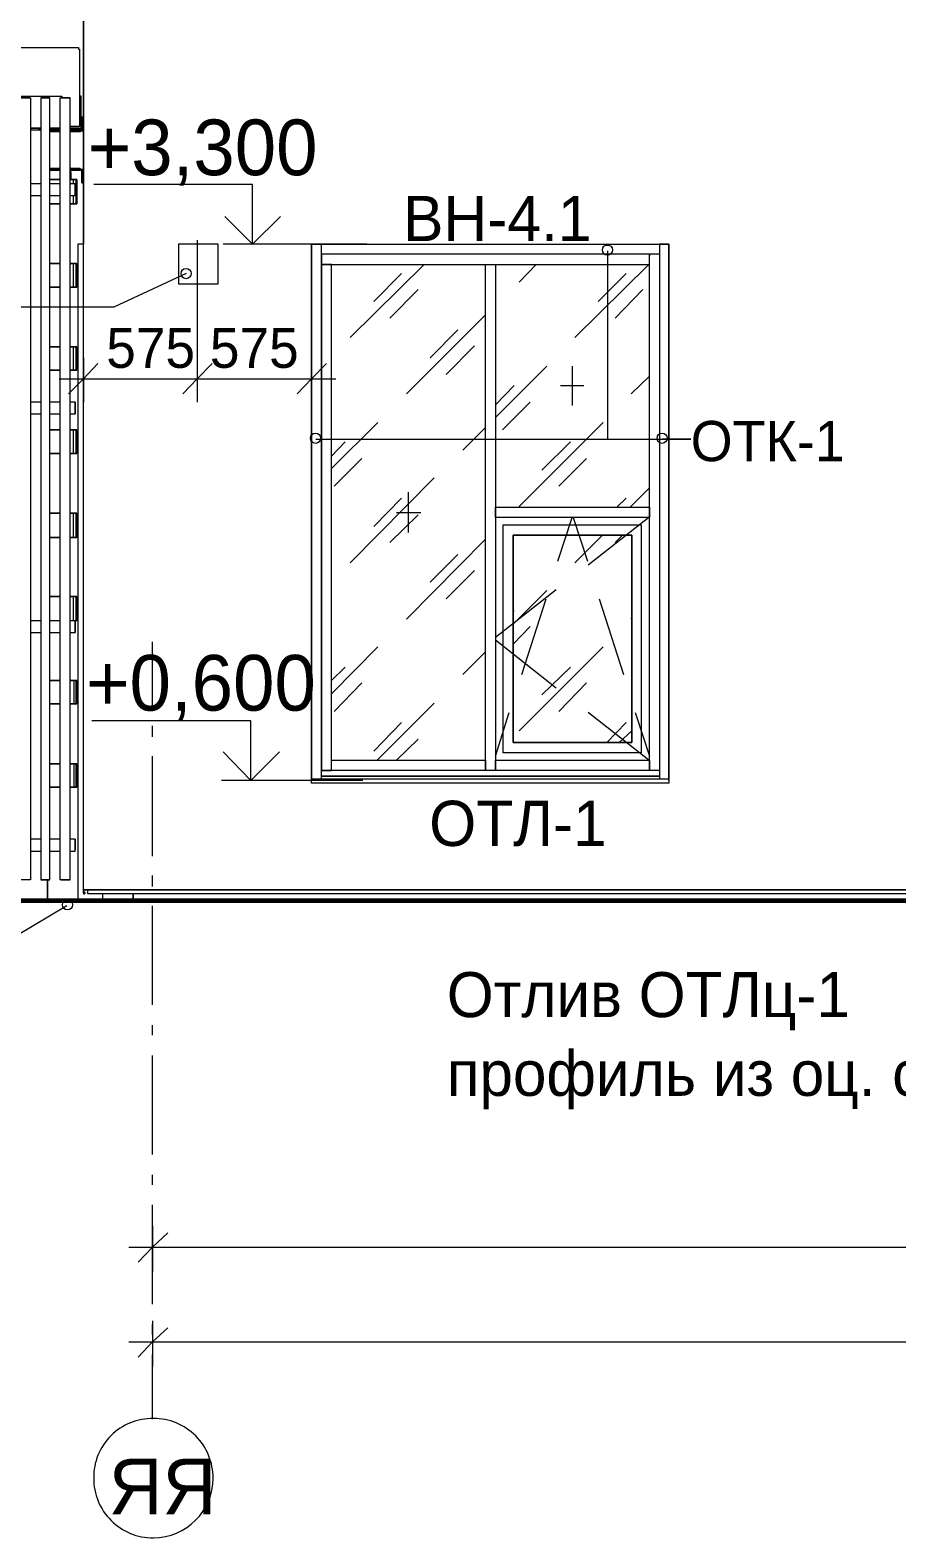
# Model space of a CAD drawing. Header units: millimetres. Extents: x 2294 to 908349, y -83289 to 219220.
# Drawn here: x 317049 to 321554, y 39424 to 47265 of the extents above; entities that cross this region are included whole.
import ezdxf

# ---------------------------------------------------------------- set-up
doc = ezdxf.new("R2010")
doc.units = ezdxf.units.MM
doc.layers.add('PDF _Геометрия', color=7, linetype='Continuous')
doc.layers.add('PDF _Текст', color=7, linetype='Continuous')

msp = doc.modelspace()

# ---------------------------------------------------------------- linework, layer by layer
at = {"layer": 'PDF _Геометрия', "lineweight": 9}
for points in [[(330926.4, 44407.5), (330926.4, 42794.4), (330904.5, 42794.4), (330904.5, 44407.5), (330904.5, 42794.4), (317326.4, 42794.4), (317326.4, 56997.6), (317326.4, 54825), (317295.8, 54825), (317295.8, 54746.3), (317295.8, 49093.8), (317295.8, 47778), (317295.8, 47699.3), (317326.4, 47699.3), (317326.4, 46151.8), (317326.4, 47699.3)], [(313615, 47166), (313615, 46912.4), (313615, 47174.7), (317300.2, 47174.7), (317300.2, 47166), (317304.6, 47166), (317304.6, 46763.8)], [(313768, 46466.5), (313768, 46755), (313798.6, 46755), (313754.8, 46755), (313754.8, 46921.2), (317212.8, 46921.2), (317212.8, 46912.4)], [(317046.6, 46912.4), (316998.6, 46912.4), (317051, 46912.4), (317051, 42846.9), (316998.6, 42846.9)], [(317103.5, 46912.4), (317103.5, 42846.9), (317151.6, 42846.9), (317103.5, 42846.9)], [(317151.6, 42846.9), (317151.6, 46912.4)], [(317208.4, 42846.9), (317256.5, 42846.9), (317204, 42846.9), (317204, 46912.4), (317256.5, 46912.4), (317208.4, 46912.4)], [(317304.6, 46755), (317300.2, 46755), (317256.5, 46755), (317313.3, 46755), (317313.3, 46921.2), (317304.6, 46921.2), (317304.6, 46763.8), (317256.5, 46763.8)], [(317256.5, 42846.9), (317256.5, 46912.4)], [(317256.5, 46746.3), (317308.9, 46746.3), (317313.3, 46746.3), (317317.7, 46746.3), (317317.7, 46750.7), (317317.7, 46755), (317317.7, 46811.9), (317326.4, 46811.9), (317326.4, 46755), (317322, 46750.7), (317322, 46746.3), (317322, 46741.9), (317317.7, 46741.9), (317313.3, 46741.9), (317308.9, 46737.6), (317256.5, 46737.6), (317308.9, 46737.6), (317313.3, 46741.9), (317317.7, 46741.9), (317322, 46741.9), (317322, 46746.3), (317322, 46750.7), (317326.4, 46755), (317322, 46750.7), (317322, 46746.3), (317322, 46741.9), (317317.7, 46741.9), (317313.3, 46741.9), (317308.9, 46737.6), (317256.5, 46737.6), (317308.9, 46737.6), (317313.3, 46741.9), (317317.7, 46741.9), (317322, 46741.9), (317322, 46746.3), (317322, 46750.7), (317326.4, 46755), (317322, 46750.7), (317322, 46746.3), (317322, 46741.9), (317317.7, 46741.9), (317313.3, 46741.9), (317308.9, 46737.6), (317256.5, 46737.6), (317308.9, 46737.6), (317313.3, 46741.9), (317317.7, 46741.9), (317322, 46741.9), (317322, 46746.3), (317322, 46750.7), (317326.4, 46755), (317322, 46750.7), (317322, 46746.3), (317322, 46741.9), (317317.7, 46741.9), (317313.3, 46741.9), (317308.9, 46737.6), (317256.5, 46737.6), (317308.9, 46737.6), (317313.3, 46741.9), (317317.7, 46741.9), (317322, 46741.9), (317322, 46746.3), (317322, 46750.7), (317326.4, 46755), (317322, 46750.7), (317322, 46746.3), (317322, 46741.9), (317317.7, 46741.9), (317313.3, 46741.9), (317308.9, 46737.6), (317256.5, 46737.6), (317308.9, 46737.6), (317313.3, 46741.9), (317317.7, 46741.9), (317322, 46741.9), (317322, 46746.3), (317322, 46750.7), (317326.4, 46755), (317322, 46750.7), (317322, 46746.3), (317322, 46741.9), (317317.7, 46741.9), (317313.3, 46741.9), (317308.9, 46737.6), (317256.5, 46737.6), (317308.9, 46737.6), (317313.3, 46741.9), (317317.7, 46741.9), (317322, 46741.9), (317322, 46746.3), (317322, 46750.7), (317326.4, 46755), (317322, 46750.7), (317322, 46746.3), (317322, 46741.9), (317317.7, 46741.9), (317313.3, 46741.9), (317308.9, 46737.6), (317256.5, 46737.6), (317308.9, 46737.6), (317313.3, 46741.9), (317317.7, 46741.9), (317322, 46741.9), (317322, 46746.3), (317322, 46750.7), (317326.4, 46755), (317322, 46750.7), (317322, 46746.3), (317322, 46741.9), (317317.7, 46741.9), (317313.3, 46741.9), (317308.9, 46737.6), (317256.5, 46737.6), (317308.9, 46737.6), (317313.3, 46741.9), (317317.7, 46741.9), (317322, 46741.9), (317322, 46746.3), (317322, 46750.7), (317326.4, 46755), (317322, 46750.7), (317322, 46746.3), (317322, 46741.9), (317317.7, 46741.9), (317313.3, 46741.9), (317308.9, 46737.6), (317256.5, 46737.6), (317308.9, 46737.6), (317313.3, 46741.9), (317317.7, 46741.9), (317322, 46741.9), (317322, 46746.3), (317322, 46750.7), (317326.4, 46755)], [(317326.4, 46811.9), (317317.7, 46811.9), (317317.7, 46755), (317317.7, 46750.7), (317317.7, 46746.3), (317313.3, 46746.3), (317308.9, 46746.3), (317256.5, 46746.3)], [(317326.4, 46811.9), (317317.7, 46811.9), (317317.7, 46755), (317317.7, 46750.7), (317317.7, 46746.3), (317313.3, 46746.3), (317308.9, 46746.3), (317256.5, 46746.3)], [(317326.4, 46811.9), (317317.7, 46811.9), (317317.7, 46755), (317317.7, 46750.7), (317317.7, 46746.3), (317313.3, 46746.3), (317308.9, 46746.3), (317256.5, 46746.3)], [(317326.4, 46811.9), (317317.7, 46811.9), (317317.7, 46755), (317317.7, 46750.7), (317317.7, 46746.3), (317313.3, 46746.3), (317308.9, 46746.3), (317256.5, 46746.3)], [(317326.4, 46811.9), (317317.7, 46811.9), (317317.7, 46755), (317317.7, 46750.7), (317317.7, 46746.3), (317313.3, 46746.3), (317308.9, 46746.3), (317256.5, 46746.3)], [(317326.4, 46811.9), (317317.7, 46811.9), (317317.7, 46755), (317317.7, 46750.7), (317317.7, 46746.3), (317313.3, 46746.3), (317308.9, 46746.3), (317256.5, 46746.3)], [(317326.4, 46811.9), (317317.7, 46811.9), (317317.7, 46755), (317317.7, 46750.7), (317317.7, 46746.3), (317313.3, 46746.3), (317308.9, 46746.3), (317256.5, 46746.3)], [(317326.4, 46811.9), (317317.7, 46811.9), (317317.7, 46755), (317317.7, 46750.7), (317317.7, 46746.3), (317313.3, 46746.3), (317308.9, 46746.3), (317256.5, 46746.3)], [(317326.4, 46811.9), (317317.7, 46811.9), (317317.7, 46755), (317317.7, 46750.7), (317317.7, 46746.3), (317313.3, 46746.3), (317308.9, 46746.3), (317256.5, 46746.3)], [(317326.4, 46811.9), (317317.7, 46811.9), (317317.7, 46755), (317317.7, 46750.7), (317317.7, 46746.3), (317313.3, 46746.3), (317308.9, 46746.3), (317256.5, 46746.3)], [(317326.4, 46811.9), (317317.7, 46811.9), (317317.7, 46755), (317317.7, 46750.7), (317317.7, 46746.3), (317313.3, 46746.3), (317308.9, 46746.3), (317256.5, 46746.3)], [(317326.4, 46811.9), (317317.7, 46811.9), (317317.7, 46755), (317317.7, 46750.7), (317317.7, 46746.3), (317313.3, 46746.3), (317308.9, 46746.3), (317256.5, 46746.3)], [(317326.4, 46811.9), (317317.7, 46811.9), (317317.7, 46755), (317317.7, 46750.7), (317317.7, 46746.3), (317313.3, 46746.3), (317308.9, 46746.3), (317256.5, 46746.3)], [(317326.4, 46811.9), (317317.7, 46811.9), (317317.7, 46755), (317317.7, 46750.7), (317317.7, 46746.3), (317313.3, 46746.3), (317308.9, 46746.3), (317256.5, 46746.3)], [(317326.4, 46811.9), (317317.7, 46811.9), (317317.7, 46755), (317317.7, 46750.7), (317317.7, 46746.3), (317313.3, 46746.3), (317308.9, 46746.3), (317256.5, 46746.3)], [(317326.4, 46811.9), (317317.7, 46811.9), (317317.7, 46755), (317317.7, 46750.7), (317317.7, 46746.3), (317313.3, 46746.3), (317308.9, 46746.3), (317256.5, 46746.3)], [(317326.4, 46811.9), (317317.7, 46811.9), (317317.7, 46755), (317317.7, 46750.7), (317317.7, 46746.3), (317313.3, 46746.3), (317308.9, 46746.3), (317256.5, 46746.3)], [(317051, 46755), (317103.5, 46755)], [(317051, 46746.3), (317103.5, 46746.3), (317090.4, 46746.3), (317103.5, 46746.3), (317090.4, 46746.3), (317103.5, 46746.3), (317090.4, 46746.3), (317103.5, 46746.3), (317090.4, 46746.3), (317103.5, 46746.3), (317090.4, 46746.3), (317103.5, 46746.3), (317090.4, 46746.3)], [(317151.6, 46755), (317204, 46755)], [(317204, 46746.3), (317151.6, 46746.3)], [(317204, 46746.3), (317151.6, 46746.3)], [(317204, 46746.3), (317151.6, 46746.3)], [(317204, 46746.3), (317151.6, 46746.3)], [(317204, 46746.3), (317151.6, 46746.3)], [(317204, 46746.3), (317151.6, 46746.3)], [(317204, 46746.3), (317151.6, 46746.3)], [(317151.6, 46737.6), (317204, 46737.6)], [(317151.6, 46737.6), (317204, 46737.6)], [(317151.6, 46737.6), (317204, 46737.6)], [(317151.6, 46737.6), (317204, 46737.6)], [(317151.6, 46737.6), (317204, 46737.6)], [(317151.6, 46737.6), (317204, 46737.6)], [(317151.6, 46737.6), (317204, 46737.6)], [(317204, 46746.3), (317155.9, 46746.3)], [(317204, 46746.3), (317155.9, 46746.3)], [(317204, 46746.3), (317155.9, 46746.3)], [(317204, 46746.3), (317155.9, 46746.3)], [(317204, 46746.3), (317155.9, 46746.3)], [(317204, 46746.3), (317155.9, 46746.3)], [(317204, 46746.3), (317155.9, 46746.3)], [(317204, 46746.3), (317155.9, 46746.3)], [(317204, 46746.3), (317155.9, 46746.3)], [(317204, 46746.3), (317155.9, 46746.3)], [(317204, 46746.3), (317155.9, 46746.3)], [(317204, 46746.3), (317155.9, 46746.3)], [(317204, 46746.3), (317155.9, 46746.3)], [(317204, 46746.3), (317155.9, 46746.3)], [(317204, 46746.3), (317155.9, 46746.3)], [(317204, 46746.3), (317155.9, 46746.3)], [(317204, 46746.3), (317155.9, 46746.3)], [(317204, 46746.3), (317155.9, 46746.3)], [(317155.9, 46737.6), (317204, 46737.6)], [(317155.9, 46737.6), (317204, 46737.6)], [(317155.9, 46737.6), (317204, 46737.6)], [(317155.9, 46737.6), (317204, 46737.6)], [(317155.9, 46737.6), (317204, 46737.6)], [(317155.9, 46737.6), (317204, 46737.6)], [(317155.9, 46737.6), (317204, 46737.6)], [(317155.9, 46737.6), (317204, 46737.6)], [(317155.9, 46737.6), (317204, 46737.6)], [(317155.9, 46737.6), (317204, 46737.6)], [(317155.9, 46737.6), (317204, 46737.6)], [(317155.9, 46737.6), (317204, 46737.6)], [(317155.9, 46737.6), (317204, 46737.6)], [(317155.9, 46737.6), (317204, 46737.6)], [(317155.9, 46737.6), (317204, 46737.6)], [(317155.9, 46737.6), (317204, 46737.6)], [(317155.9, 46737.6), (317204, 46737.6)], [(317155.9, 46737.6), (317204, 46737.6)], [(317256.5, 46746.3), (317256.5, 46750.7), (317260.8, 46755)], [(317256.5, 46746.3), (317256.5, 46750.7), (317260.8, 46755)], [(317256.5, 46746.3), (317256.5, 46750.7), (317260.8, 46755)], [(317256.5, 46746.3), (317256.5, 46750.7), (317260.8, 46755)], [(317256.5, 46746.3), (317256.5, 46750.7), (317260.8, 46755)], [(317204, 46545.2), (317151.6, 46545.2)], [(317204, 46545.2), (317151.6, 46545.2)], [(317204, 46545.2), (317151.6, 46545.2)], [(317204, 46545.2), (317151.6, 46545.2)], [(317204, 46545.2), (317151.6, 46545.2)], [(317204, 46545.2), (317151.6, 46545.2)], [(317204, 46545.2), (317151.6, 46545.2)], [(317151.6, 46536.5), (317204, 46536.5)], [(317151.6, 46536.5), (317204, 46536.5)], [(317151.6, 46536.5), (317204, 46536.5)], [(317151.6, 46536.5), (317204, 46536.5)], [(317151.6, 46536.5), (317204, 46536.5)], [(317151.6, 46536.5), (317204, 46536.5)], [(317151.6, 46536.5), (317204, 46536.5)], [(317155.9, 46545.2), (317155.9, 46545.2)], [(317204, 46545.2), (317155.9, 46545.2)], [(317155.9, 46545.2), (317155.9, 46545.2)], [(317204, 46545.2), (317155.9, 46545.2)], [(317204, 46545.2), (317155.9, 46545.2)], [(317204, 46545.2), (317155.9, 46545.2)], [(317204, 46545.2), (317155.9, 46545.2)], [(317204, 46545.2), (317155.9, 46545.2)], [(317204, 46545.2), (317155.9, 46545.2)], [(317204, 46545.2), (317155.9, 46545.2)], [(317204, 46545.2), (317155.9, 46545.2)], [(317204, 46545.2), (317155.9, 46545.2)], [(317204, 46545.2), (317155.9, 46545.2)], [(317204, 46545.2), (317155.9, 46545.2)], [(317204, 46545.2), (317155.9, 46545.2)], [(317204, 46545.2), (317155.9, 46545.2)], [(317204, 46545.2), (317155.9, 46545.2)], [(317204, 46545.2), (317155.9, 46545.2)], [(317204, 46545.2), (317155.9, 46545.2)], [(317204, 46545.2), (317155.9, 46545.2)], [(317155.9, 46536.5), (317204, 46536.5)], [(317155.9, 46536.5), (317204, 46536.5)], [(317155.9, 46536.5), (317204, 46536.5)], [(317155.9, 46536.5), (317204, 46536.5)], [(317155.9, 46536.5), (317204, 46536.5)], [(317155.9, 46536.5), (317204, 46536.5)], [(317155.9, 46536.5), (317204, 46536.5)], [(317155.9, 46536.5), (317204, 46536.5)], [(317155.9, 46536.5), (317204, 46536.5)], [(317155.9, 46536.5), (317204, 46536.5)], [(317155.9, 46536.5), (317204, 46536.5)], [(317155.9, 46536.5), (317204, 46536.5)], [(317155.9, 46536.5), (317204, 46536.5)], [(317155.9, 46536.5), (317204, 46536.5)], [(317155.9, 46536.5), (317204, 46536.5)], [(317155.9, 46536.5), (317204, 46536.5)], [(317155.9, 46536.5), (317204, 46536.5)], [(317155.9, 46536.5), (317204, 46536.5)], [(317326.4, 46527.7), (317322, 46532.1), (317322, 46536.5), (317322, 46540.8), (317317.7, 46540.8), (317313.3, 46540.8), (317308.9, 46545.2), (317256.5, 46545.2), (317308.9, 46545.2), (317313.3, 46540.8), (317317.7, 46540.8), (317322, 46540.8), (317322, 46536.5), (317322, 46532.1), (317326.4, 46527.7), (317322, 46532.1), (317322, 46536.5), (317322, 46540.8), (317317.7, 46540.8), (317313.3, 46540.8), (317308.9, 46545.2), (317256.5, 46545.2), (317308.9, 46545.2), (317313.3, 46540.8), (317317.7, 46540.8), (317322, 46540.8), (317322, 46536.5), (317322, 46532.1), (317326.4, 46527.7), (317322, 46532.1), (317322, 46536.5), (317322, 46540.8), (317317.7, 46540.8), (317313.3, 46540.8), (317308.9, 46545.2), (317256.5, 46545.2), (317308.9, 46545.2), (317313.3, 46540.8), (317317.7, 46540.8), (317322, 46540.8), (317322, 46536.5), (317322, 46532.1), (317326.4, 46527.7), (317322, 46532.1), (317322, 46536.5), (317322, 46540.8), (317317.7, 46540.8), (317313.3, 46540.8), (317308.9, 46545.2), (317256.5, 46545.2), (317308.9, 46545.2), (317313.3, 46540.8), (317317.7, 46540.8), (317322, 46540.8), (317322, 46536.5), (317322, 46532.1), (317326.4, 46527.7), (317322, 46532.1), (317322, 46536.5), (317322, 46540.8), (317317.7, 46540.8), (317313.3, 46540.8), (317308.9, 46545.2), (317256.5, 46545.2), (317308.9, 46545.2), (317313.3, 46540.8), (317317.7, 46540.8), (317322, 46540.8), (317322, 46536.5), (317322, 46532.1), (317326.4, 46527.7), (317322, 46532.1), (317322, 46536.5), (317322, 46540.8), (317317.7, 46540.8), (317313.3, 46540.8), (317308.9, 46545.2), (317256.5, 46545.2), (317308.9, 46545.2), (317313.3, 46540.8), (317317.7, 46540.8), (317322, 46540.8), (317322, 46536.5), (317322, 46532.1), (317326.4, 46527.7), (317322, 46532.1), (317322, 46536.5), (317322, 46540.8), (317317.7, 46540.8), (317313.3, 46540.8), (317308.9, 46545.2), (317256.5, 46545.2), (317308.9, 46545.2), (317313.3, 46540.8), (317317.7, 46540.8), (317322, 46540.8), (317322, 46536.5), (317322, 46532.1), (317326.4, 46527.7), (317322, 46532.1), (317322, 46536.5), (317322, 46540.8), (317317.7, 46540.8), (317313.3, 46540.8), (317308.9, 46545.2), (317256.5, 46545.2), (317308.9, 46545.2), (317313.3, 46540.8), (317317.7, 46540.8), (317322, 46540.8), (317322, 46536.5), (317322, 46532.1), (317326.4, 46527.7), (317322, 46532.1), (317322, 46536.5), (317322, 46540.8), (317317.7, 46540.8), (317313.3, 46540.8), (317308.9, 46545.2), (317256.5, 46545.2), (317308.9, 46545.2), (317313.3, 46540.8), (317317.7, 46540.8), (317322, 46540.8), (317322, 46536.5), (317322, 46532.1), (317326.4, 46527.7), (317326.4, 46470.9), (317317.7, 46470.9), (317317.7, 46527.7), (317317.7, 46532.1), (317317.7, 46536.5), (317313.3, 46536.5), (317308.9, 46536.5), (317256.5, 46536.5), (317308.9, 46536.5), (317313.3, 46536.5), (317317.7, 46536.5), (317317.7, 46532.1), (317317.7, 46527.7), (317317.7, 46470.9), (317326.4, 46470.9)], [(317260.8, 46488.4), (317260.8, 46527.7), (317256.5, 46532.1), (317256.5, 46536.5)], [(317260.8, 46488.4), (317260.8, 46527.7), (317256.5, 46532.1), (317256.5, 46536.5)], [(317260.8, 46488.4), (317260.8, 46527.7), (317256.5, 46532.1), (317256.5, 46536.5)], [(317260.8, 46488.4), (317260.8, 46527.7), (317256.5, 46532.1), (317256.5, 46536.5)], [(317260.8, 46488.4), (317260.8, 46527.7), (317256.5, 46532.1), (317256.5, 46536.5)], [(317260.8, 46488.4), (317260.8, 46527.7), (317256.5, 46532.1), (317256.5, 46536.5)], [(317260.8, 46488.4), (317260.8, 46527.7), (317256.5, 46532.1), (317256.5, 46536.5)], [(317256.5, 46536.5), (317308.9, 46536.5), (317313.3, 46536.5), (317317.7, 46536.5), (317317.7, 46532.1), (317317.7, 46527.7), (317317.7, 46470.9), (317326.4, 46470.9)], [(317256.5, 46536.5), (317308.9, 46536.5), (317313.3, 46536.5), (317317.7, 46536.5), (317317.7, 46532.1), (317317.7, 46527.7), (317317.7, 46470.9), (317326.4, 46470.9)], [(317256.5, 46536.5), (317308.9, 46536.5), (317313.3, 46536.5), (317317.7, 46536.5), (317317.7, 46532.1), (317317.7, 46527.7), (317317.7, 46470.9), (317326.4, 46470.9)], [(317256.5, 46536.5), (317308.9, 46536.5), (317313.3, 46536.5), (317317.7, 46536.5), (317317.7, 46532.1), (317317.7, 46527.7), (317317.7, 46470.9), (317326.4, 46470.9)], [(317256.5, 46536.5), (317308.9, 46536.5), (317313.3, 46536.5), (317317.7, 46536.5), (317317.7, 46532.1), (317317.7, 46527.7), (317317.7, 46470.9), (317326.4, 46470.9)], [(317256.5, 46536.5), (317308.9, 46536.5), (317313.3, 46536.5), (317317.7, 46536.5), (317317.7, 46532.1), (317317.7, 46527.7), (317317.7, 46470.9), (317326.4, 46470.9)], [(317256.5, 46536.5), (317308.9, 46536.5), (317313.3, 46536.5), (317317.7, 46536.5), (317317.7, 46532.1), (317317.7, 46527.7), (317317.7, 46470.9), (317326.4, 46470.9)], [(317256.5, 46536.5), (317308.9, 46536.5), (317313.3, 46536.5), (317317.7, 46536.5), (317317.7, 46532.1), (317317.7, 46527.7), (317317.7, 46470.9), (317326.4, 46470.9)], [(317256.5, 46536.5), (317308.9, 46536.5), (317313.3, 46536.5), (317317.7, 46536.5), (317317.7, 46532.1), (317317.7, 46527.7), (317317.7, 46470.9), (317326.4, 46470.9)], [(317256.5, 46536.5), (317308.9, 46536.5), (317313.3, 46536.5), (317317.7, 46536.5), (317317.7, 46532.1), (317317.7, 46527.7), (317317.7, 46470.9), (317326.4, 46470.9)], [(317256.5, 46536.5), (317308.9, 46536.5), (317313.3, 46536.5), (317317.7, 46536.5), (317317.7, 46532.1), (317317.7, 46527.7), (317317.7, 46470.9), (317326.4, 46470.9)], [(317256.5, 46536.5), (317308.9, 46536.5), (317313.3, 46536.5), (317317.7, 46536.5), (317317.7, 46532.1), (317317.7, 46527.7), (317317.7, 46470.9), (317326.4, 46470.9)], [(317256.5, 46536.5), (317308.9, 46536.5), (317313.3, 46536.5), (317317.7, 46536.5), (317317.7, 46532.1), (317317.7, 46527.7), (317317.7, 46470.9), (317326.4, 46470.9)], [(317256.5, 46536.5), (317308.9, 46536.5), (317313.3, 46536.5), (317317.7, 46536.5), (317317.7, 46532.1), (317317.7, 46527.7), (317317.7, 46470.9), (317326.4, 46470.9)], [(317256.5, 46536.5), (317308.9, 46536.5), (317313.3, 46536.5), (317317.7, 46536.5), (317317.7, 46532.1), (317317.7, 46527.7), (317317.7, 46470.9), (317326.4, 46470.9)], [(317256.5, 46536.5), (317308.9, 46536.5), (317313.3, 46536.5), (317317.7, 46536.5), (317317.7, 46532.1), (317317.7, 46527.7), (317317.7, 46470.9), (317326.4, 46470.9)], [(317103.5, 46466.5), (317051, 46466.5)], [(317204, 46466.5), (317151.6, 46466.5)], [(317287.1, 46361.6), (317282.7, 46361.6), (317278.3, 46361.6), (317274, 46361.6), (317256.5, 46361.6), (317274, 46361.6), (317278.3, 46361.6), (317282.7, 46361.6), (317287.1, 46361.6), (317291.4, 46361.6), (317291.4, 46488.4), (317291.4, 46361.6), (317287.1, 46361.6), (317282.7, 46361.6), (317278.3, 46361.6), (317274, 46361.6), (317256.5, 46361.6), (317274, 46361.6), (317278.3, 46361.6), (317282.7, 46361.6), (317278.3, 46361.6), (317274, 46361.6), (317278.3, 46361.6), (317282.7, 46361.6), (317287.1, 46361.6), (317282.7, 46361.6), (317278.3, 46361.6), (317274, 46361.6), (317278.3, 46361.6), (317282.7, 46361.6)], [(317256.5, 46405.3), (317282.7, 46405.3), (317282.7, 46466.5), (317256.5, 46466.5)], [(317260.8, 46488.4), (317274, 46488.4), (317278.3, 46488.4), (317282.7, 46488.4), (317278.3, 46488.4), (317274, 46488.4), (317278.3, 46488.4), (317282.7, 46488.4)], [(317274, 46466.5), (317274, 46488.4), (317278.3, 46488.4), (317282.7, 46488.4), (317287.1, 46488.4), (317282.7, 46488.4), (317278.3, 46488.4), (317274, 46488.4), (317260.8, 46488.4)], [(317287.1, 46488.4), (317287.1, 46361.6), (317287.1, 46488.4), (317282.7, 46488.4), (317278.3, 46488.4), (317274, 46488.4)], [(317282.7, 46462.2), (317282.7, 46405.3)], [(318799.6, 46151.8), (318331.9, 46151.8), (318205.1, 46151.8), (318205.1, 46462.2), (317378.9, 46462.2)], [(317051, 46405.3), (317103.5, 46405.3)], [(317151.6, 46405.3), (317204, 46405.3)], [(317274, 46361.6), (317274, 46405.3)], [(317326.4, 46151.8), (317295.8, 46151.8), (317295.8, 46073.1), (317295.8, 45146.3), (317295.8, 42741.9), (317427, 42741.9), (317427, 42772.5)], [(317916.6, 46173.6), (317916.6, 45928.8), (317916.6, 45452.3), (318637.9, 45452.3)], [(318362.5, 46151.8), (318052.1, 46151.8)], [(318563.6, 43371.4), (318563.6, 43441.4), (318563.6, 44757.2), (318563.6, 43415.2), (318616, 43415.2), (318616, 44757.2), (318616, 46046.9), (318563.6, 46046.9), (318563.6, 44757.2), (318563.6, 46073.1), (318563.6, 46151.8), (318511.1, 46151.8), (318511.1, 46073.1), (318511.1, 44757.2), (318511.1, 43441.4), (318511.1, 43362.7), (318511.1, 46151.8), (320369, 46151.8), (320369, 43362.7), (320369, 43441.4), (320369, 44757.2), (320369, 46073.1), (320369, 46151.8), (320320.9, 46151.8), (320320.9, 46073.1), (320320.9, 44757.2), (320320.9, 43415.2), (320268.5, 43415.2), (320268.5, 44757.2), (320268.5, 46073.1)], [(320049.9, 46116.8), (320049.9, 45137.6), (320482.7, 45137.6), (320334.1, 45137.6)], [(317282.7, 46051.2), (317278.3, 46051.2), (317274, 46051.2), (317278.3, 46051.2), (317282.7, 46051.2), (317287.1, 46051.2), (317282.7, 46051.2), (317278.3, 46051.2), (317274, 46051.2), (317256.5, 46051.2), (317274, 46051.2), (317278.3, 46051.2), (317282.7, 46051.2), (317287.1, 46051.2)], [(317274, 45928.8), (317274, 46051.2)], [(318712.2, 45666.5), (319096.9, 46046.9)], [(319590.9, 45955), (319678.3, 46046.9)], [(319879.4, 45666.5), (320264.1, 46046.9)], [(320268.5, 46099.3), (320268.5, 46090.6)], [(320320.9, 46073.1), (320320.9, 44757.2), (320320.9, 43441.4), (320320.9, 43371.4)], [(317859.8, 45998.8), (317483.8, 45823.9), (313326.4, 45823.9)], [(318834.6, 45854.5), (318978.9, 45998.8)], [(320001.8, 45854.5), (320146.1, 45998.8)], [(317287.1, 45928.8), (317282.7, 45928.8), (317278.3, 45928.8), (317274, 45928.8), (317278.3, 45928.8), (317282.7, 45928.8)], [(318917.7, 45767.1), (319066.3, 45915.7)], [(320089.3, 45767.1), (320233.5, 45915.7)], [(319005.1, 45373.6), (319416, 45784.6)], [(319127.5, 45561.6), (319271.8, 45705.9)], [(317282.7, 45618.4), (317278.3, 45618.4), (317274, 45618.4), (317278.3, 45618.4), (317282.7, 45618.4), (317287.1, 45618.4), (317282.7, 45618.4), (317278.3, 45618.4), (317274, 45618.4), (317256.5, 45618.4), (317274, 45618.4), (317278.3, 45618.4), (317282.7, 45618.4), (317287.1, 45618.4)], [(317274, 45496), (317274, 45618.4)], [(317326.4, 45561.6), (317326.4, 45452.3), (317326.4, 45329.9)], [(318511.1, 45561.6), (318511.1, 45452.3), (318511.1, 45329.9)], [(319210.6, 45474.2), (319359.2, 45622.8)], [(317287.1, 45496), (317282.7, 45496), (317278.3, 45496), (317274, 45496), (317278.3, 45496), (317282.7, 45496)], [(319468.5, 45251.2), (319735.2, 45517.9)], [(319866.3, 45517.9), (319866.3, 45312.4)], [(317199.6, 45452.3), (317916.6, 45452.3), (317916.6, 45329.9)], [(319468.5, 45316.8), (319564.7, 45417.3)], [(319805.1, 45417.3), (319927.5, 45417.3)], [(320172.3, 45373.6), (320268.5, 45465.4)], [(317103.5, 45329.9), (317051, 45329.9)], [(317204, 45329.9), (317151.6, 45329.9)], [(317256.5, 45268.7), (317282.7, 45268.7), (317282.7, 45329.9), (317256.5, 45329.9)], [(317282.7, 45329.9), (317282.7, 45268.7)], [(319503.5, 45185.7), (319647.7, 45329.9)], [(317051, 45268.7), (317103.5, 45268.7)], [(317151.6, 45268.7), (317204, 45268.7)], [(317282.7, 45185.7), (317278.3, 45185.7), (317274, 45185.7), (317278.3, 45185.7), (317282.7, 45185.7), (317287.1, 45185.7), (317282.7, 45185.7), (317278.3, 45185.7), (317274, 45185.7), (317256.5, 45185.7), (317274, 45185.7), (317278.3, 45185.7), (317282.7, 45185.7), (317287.1, 45185.7)], [(317274, 45063.2), (317274, 45185.7)], [(318616, 44984.6), (318856.5, 45225)], [(319298, 45080.7), (319416, 45198.8)], [(319590.9, 44787.8), (320028.1, 45225)], [(318533, 45137.6), (320482.7, 45137.6)], [(318616, 45050.1), (318686, 45124.5)], [(319708.9, 44975.8), (319857.6, 45124.5)], [(317287.1, 45063.2), (317282.7, 45063.2), (317278.3, 45063.2), (317274, 45063.2), (317278.3, 45063.2), (317282.7, 45063.2)], [(318629.1, 44892.8), (318773.4, 45037)], [(319796.4, 44892.8), (319940.6, 45037)], [(318712.2, 44494.9), (319149.4, 44936.5)], [(319013.8, 44862.2), (319013.8, 44652.3)], [(320167.9, 44783.5), (320268.5, 44884)], [(318834.6, 44682.9), (318978.9, 44831.6)], [(320098, 44783.5), (320146.1, 44831.6)], [(317282.7, 44752.9), (317278.3, 44752.9), (317274, 44752.9), (317278.3, 44752.9), (317282.7, 44752.9), (317287.1, 44752.9), (317282.7, 44752.9), (317278.3, 44752.9), (317274, 44752.9), (317256.5, 44752.9), (317274, 44752.9), (317278.3, 44752.9), (317282.7, 44752.9), (317287.1, 44752.9)], [(317274, 44626.1), (317274, 44752.9)], [(318917.7, 44599.9), (319066.3, 44744.1)], [(318952.6, 44757.2), (319079.4, 44757.2)], [(319792, 44503.7), (319866.3, 44731)], [(319870.7, 44731), (319945, 44503.7)], [(320264.1, 44731), (319949.4, 44481.8)], [(317287.1, 44626.1), (317282.7, 44626.1), (317278.3, 44626.1), (317274, 44626.1), (317278.3, 44626.1), (317282.7, 44626.1)], [(319005.1, 44202), (319416, 44617.3)], [(319879.4, 44494.9), (320023.7, 44639.2)], [(320089.3, 44599.9), (320128.6, 44639.2)], [(319127.5, 44394.4), (319271.8, 44538.7)], [(319210.6, 44307), (319359.2, 44455.6)], [(317282.7, 44320.1), (317278.3, 44320.1), (317274, 44320.1), (317278.3, 44320.1), (317282.7, 44320.1), (317287.1, 44320.1), (317282.7, 44320.1), (317278.3, 44320.1), (317274, 44320.1), (317256.5, 44320.1), (317274, 44320.1), (317278.3, 44320.1), (317282.7, 44320.1), (317287.1, 44320.1)], [(317274, 44193.3), (317274, 44320.1)], [(317287.1, 44193.3), (317287.1, 44320.1), (317287.1, 44193.3), (317282.7, 44193.3), (317287.1, 44193.3), (317282.7, 44193.3), (317282.7, 44132.1)], [(317291.4, 44193.3), (317291.4, 44320.1)], [(317291.4, 44193.3), (317291.4, 44320.1)], [(317291.4, 44193.3), (317291.4, 44320.1)], [(317291.4, 44193.3), (317291.4, 44320.1)], [(319783.2, 44355.1), (319468.5, 44105.9)], [(319560.3, 44175.8), (319735.2, 44350.7)], [(319604, 43913.5), (319730.8, 44307)], [(320006.2, 44307), (320133, 43913.5)], [(319560.3, 44245.8), (319564.7, 44245.8)], [(317103.5, 44193.3), (317051, 44193.3)], [(317204, 44193.3), (317151.6, 44193.3)], [(317256.5, 44132.1), (317282.7, 44132.1), (317282.7, 44193.3), (317256.5, 44193.3)], [(317291.4, 44193.3), (317287.1, 44193.3), (317282.7, 44193.3)], [(317291.4, 44193.3), (317287.1, 44193.3), (317282.7, 44193.3)], [(319560.3, 44070.9), (319647.7, 44162.7)], [(320172.3, 44202), (320176.7, 44206.4)], [(317051, 44132.1), (317103.5, 44132.1)], [(317151.6, 44132.1), (317204, 44132.1)], [(317684.9, 43747.4), (317684.9, 44084)], [(319783.2, 43843.6), (319468.5, 44092.8)], [(318616, 43813), (318856.5, 44057.8)], [(319298, 43913.5), (319416, 44031.6)], [(319590.9, 43620.6), (320028.1, 44057.8)], [(318616, 43882.9), (318686, 43952.9)], [(319708.9, 43808.6), (319857.6, 43952.9)], [(317287.1, 43760.5), (317287.1, 43882.9), (317291.4, 43882.9), (317287.1, 43882.9), (317282.7, 43882.9), (317278.3, 43882.9), (317256.5, 43882.9), (317278.3, 43882.9), (317282.7, 43882.9)], [(317287.1, 43882.9), (317287.1, 43760.5), (317291.4, 43760.5), (317287.1, 43760.5), (317282.7, 43760.5), (317278.3, 43760.5), (317256.5, 43760.5), (317278.3, 43760.5), (317282.7, 43760.5), (317278.3, 43760.5), (317282.7, 43760.5), (317287.1, 43760.5), (317291.4, 43760.5), (317287.1, 43760.5), (317282.7, 43760.5), (317278.3, 43760.5), (317282.7, 43760.5)], [(317278.3, 43760.5), (317278.3, 43882.9)], [(317291.4, 43760.5), (317291.4, 43882.9)], [(317291.4, 43760.5), (317291.4, 43882.9)], [(317291.4, 43760.5), (317291.4, 43882.9)], [(317291.4, 43760.5), (317291.4, 43882.9)], [(318629.1, 43721.2), (318773.4, 43869.8)], [(319796.4, 43721.2), (319940.6, 43869.8)], [(318852.1, 43467.6), (319149.4, 43764.9)], [(319468.5, 43489.5), (319538.4, 43716.8)], [(320264.1, 43467.6), (319949.4, 43716.8)], [(320194.2, 43716.8), (320268.5, 43489.5)], [(318777.8, 43362.7), (318401.8, 43362.7), (318196.4, 43362.7), (318196.4, 43673.1), (317370.1, 43673.1)], [(317684.9, 43590), (317684.9, 43646.9)], [(318834.6, 43515.7), (318978.9, 43664.3)], [(320045.5, 43559.4), (320146.1, 43664.3)], [(320111.1, 43559.4), (320176.7, 43620.6)], [(318952.6, 43467.6), (319066.3, 43576.9)], [(317287.1, 43450.1), (317287.1, 43371.4), (317287.1, 43450.1), (317291.4, 43450.1), (317287.1, 43450.1), (317282.7, 43450.1), (317278.3, 43450.1), (317256.5, 43450.1), (317278.3, 43450.1), (317282.7, 43450.1)], [(317278.3, 43327.7), (317278.3, 43450.1)], [(317291.4, 43375.8), (317291.4, 43450.1)], [(317291.4, 43375.8), (317291.4, 43450.1)], [(317291.4, 43375.8), (317291.4, 43450.1)], [(317291.4, 43375.8), (317291.4, 43450.1)], [(317684.9, 42969.3), (317684.9, 43489.5)], [(317287.1, 43327.7), (317287.1, 43349.6), (317287.1, 43327.7), (317291.4, 43327.7), (317287.1, 43327.7), (317282.7, 43327.7), (317278.3, 43327.7), (317256.5, 43327.7), (317278.3, 43327.7), (317282.7, 43327.7), (317278.3, 43327.7), (317282.7, 43327.7), (317287.1, 43327.7), (317291.4, 43327.7), (317291.4, 43371.4), (317291.4, 43327.7), (317291.4, 43371.4), (317291.4, 43327.7), (317291.4, 43371.4), (317291.4, 43327.7), (317287.1, 43327.7), (317282.7, 43327.7), (317278.3, 43327.7), (317282.7, 43327.7)], [(317295.8, 43375.8), (317287.1, 43371.4), (317287.1, 43349.6), (317287.1, 43371.4), (317295.8, 43371.4)], [(318353.7, 43362.7), (318043.4, 43362.7)], [(320369, 43354), (320369, 43349.6), (318511.1, 43349.6), (318511.1, 43371.4), (318511.1, 43375.8)], [(318511.1, 43371.4), (320369, 43371.4)], [(320320.9, 43415.2), (318563.6, 43415.2)], [(320320.9, 43384.6), (318563.6, 43384.6), (320320.9, 43384.6)], [(320320.9, 43384.6), (318563.6, 43384.6)], [(320369, 43375.8), (320369, 43371.4), (320369, 43349.6)], [(317295.8, 43354), (317291.4, 43349.6), (317287.1, 43349.6), (317291.4, 43349.6), (317295.8, 43349.6)], [(318511.1, 43349.6), (318511.1, 43354)], [(317103.5, 43056.7), (317051, 43056.7)], [(317204, 43056.7), (317151.6, 43056.7)], [(317256.5, 42995.5), (317282.7, 42995.5), (317282.7, 43056.7), (317256.5, 43056.7)], [(317282.7, 42995.5), (317282.7, 43056.7), (317282.7, 42999.9), (317282.7, 43056.7)], [(317051, 42995.5), (317103.5, 42995.5)], [(317151.6, 42995.5), (317204, 42995.5)], [(317138.4, 42741.9), (317138.4, 42846.9)], [(317684.9, 42811.9), (317684.9, 42868.7)], [(317326.4, 42776.9), (317326.4, 42776.9)], [(317348.3, 42794.4), (317330.8, 42794.4), (317348.3, 42794.4)], [(317330.8, 42794.4), (317330.8, 42794.4)], [(317348.3, 42776.9), (317348.3, 42781.3)], [(317584.3, 42741.9), (317584.3, 42772.5), (317584.3, 42741.9), (317470.7, 42741.9)], [(317239, 42711.3), (315831.3, 41872), (314721, 41872)], [(317684.9, 42195.5), (317684.9, 42711.3)], [(317684.9, 42038.1), (317684.9, 42090.6)], [(317684.9, 41417.4), (317684.9, 41933.2)], [(317684.9, 41260), (317684.9, 41312.4)], [(317684.9, 40639.2), (317684.9, 41155.1)], [(317684.9, 41045.8), (317684.9, 40936.5), (317684.9, 40809.7)], [(317562.5, 40936.5), (330130.8, 40936.5), (336272.8, 40936.5), (348976.6, 40936.5), (356876, 40936.5), (372517.5, 40936.5), (378712.1, 40936.5), (396115.3, 40936.5), (396373.2, 40936.5), (408062.8, 40936.5)], [(317684.9, 40551.8), (317684.9, 40442.5), (317684.9, 40315.7)], [(317684.9, 40481.8), (317684.9, 40534.3)], [(317562.5, 40442.5), (408062.8, 40442.5)], [(317684.9, 40040.3), (317684.9, 40376.9)]]:
    msp.add_lwpolyline(points, dxfattribs=at)
for points in [[(317151.6, 46912.4), (317103.5, 46912.4)], [(317103.5, 46755), (317051, 46755)], [(317204, 46755), (317151.6, 46755)], [(317151.6, 46746.3), (317204, 46746.3)], [(317151.6, 46746.3), (317204, 46746.3)], [(317204, 46737.6), (317151.6, 46737.6)], [(317204, 46737.6), (317151.6, 46737.6)], [(317260.8, 46755), (317256.5, 46750.7), (317256.5, 46746.3), (317256.5, 46750.7)], [(317260.8, 46755), (317256.5, 46750.7), (317256.5, 46746.3), (317256.5, 46750.7)], [(317260.8, 46755), (317256.5, 46750.7), (317256.5, 46746.3), (317256.5, 46750.7)], [(317151.6, 46545.2), (317204, 46545.2)], [(317151.6, 46545.2), (317204, 46545.2)], [(317204, 46536.5), (317151.6, 46536.5)], [(317204, 46536.5), (317151.6, 46536.5)], [(317256.5, 46536.5), (317256.5, 46532.1), (317260.8, 46527.7), (317260.8, 46488.4), (317260.8, 46527.7), (317256.5, 46532.1)], [(317256.5, 46536.5), (317256.5, 46532.1), (317260.8, 46527.7), (317260.8, 46488.4), (317260.8, 46527.7), (317256.5, 46532.1)], [(317204, 46488.4), (317151.6, 46488.4)], [(317204, 46488.4), (317151.6, 46488.4)], [(317291.4, 46488.4), (317287.1, 46488.4), (317282.7, 46488.4), (317278.3, 46488.4), (317274, 46488.4), (317256.5, 46488.4), (317274, 46488.4), (317278.3, 46488.4), (317282.7, 46488.4), (317287.1, 46488.4), (317291.4, 46488.4), (317291.4, 46361.6), (317291.4, 46488.4), (317291.4, 46361.6)], [(317151.6, 46361.6), (317204, 46361.6)], [(317151.6, 46361.6), (317204, 46361.6)], [(318025.9, 46151.8), (317820.4, 46151.8), (317820.4, 45946.3), (318025.9, 45946.3)], [(319442.3, 46099.3), (318563.6, 46099.3), (318563.6, 46046.9), (319442.3, 46046.9), (320268.5, 46046.9), (320268.5, 46099.3), (319442.3, 46099.3), (318589.8, 46099.3), (318563.6, 46099.3), (318563.6, 46151.8), (318589.8, 46151.8), (319442.3, 46151.8), (320294.7, 46151.8), (320320.9, 46151.8), (320320.9, 46099.3), (320294.7, 46099.3)], [(317204, 46051.2), (317151.6, 46051.2)], [(317204, 46051.2), (317151.6, 46051.2)], [(317287.1, 45928.8), (317282.7, 45928.8), (317278.3, 45928.8), (317274, 45928.8), (317256.5, 45928.8), (317274, 45928.8), (317278.3, 45928.8), (317282.7, 45928.8), (317278.3, 45928.8), (317274, 45928.8), (317278.3, 45928.8), (317282.7, 45928.8), (317287.1, 45928.8), (317282.7, 45928.8), (317278.3, 45928.8), (317274, 45928.8), (317256.5, 45928.8), (317274, 45928.8), (317278.3, 45928.8), (317282.7, 45928.8), (317287.1, 45928.8), (317291.4, 45928.8), (317291.4, 46051.2), (317291.4, 45928.8), (317291.4, 46051.2), (317287.1, 46051.2), (317287.1, 45928.8), (317287.1, 46051.2), (317282.7, 46051.2), (317278.3, 46051.2), (317274, 46051.2), (317278.3, 46051.2), (317282.7, 46051.2), (317278.3, 46051.2), (317274, 46051.2), (317256.5, 46051.2), (317274, 46051.2), (317278.3, 46051.2), (317282.7, 46051.2), (317287.1, 46051.2), (317291.4, 46051.2), (317291.4, 45928.8), (317291.4, 46051.2), (317291.4, 45928.8)], [(319468.5, 43415.2), (319416, 43415.2), (318616, 43415.2), (318616, 43467.6), (319416, 43467.6), (319416, 43415.2), (319416, 44757.2), (319416, 46046.9), (319468.5, 46046.9), (319468.5, 44757.2)], [(317151.6, 45928.8), (317204, 45928.8)], [(317151.6, 45928.8), (317204, 45928.8)], [(317204, 45618.4), (317151.6, 45618.4)], [(317204, 45618.4), (317151.6, 45618.4)], [(317287.1, 45496), (317282.7, 45496), (317278.3, 45496), (317274, 45496), (317256.5, 45496), (317274, 45496), (317278.3, 45496), (317282.7, 45496), (317278.3, 45496), (317274, 45496), (317278.3, 45496), (317282.7, 45496), (317287.1, 45496), (317282.7, 45496), (317278.3, 45496), (317274, 45496), (317256.5, 45496), (317274, 45496), (317278.3, 45496), (317282.7, 45496), (317287.1, 45496), (317291.4, 45496), (317291.4, 45618.4), (317291.4, 45496), (317291.4, 45618.4), (317287.1, 45618.4), (317287.1, 45496), (317287.1, 45618.4), (317282.7, 45618.4), (317278.3, 45618.4), (317274, 45618.4), (317278.3, 45618.4), (317282.7, 45618.4), (317278.3, 45618.4), (317274, 45618.4), (317256.5, 45618.4), (317274, 45618.4), (317278.3, 45618.4), (317282.7, 45618.4), (317287.1, 45618.4), (317291.4, 45618.4), (317291.4, 45496), (317291.4, 45618.4), (317291.4, 45496)], [(317151.6, 45496), (317204, 45496)], [(317151.6, 45496), (317204, 45496)], [(317282.7, 45273.1), (317282.7, 45325.5)], [(317204, 45185.7), (317151.6, 45185.7)], [(317204, 45185.7), (317151.6, 45185.7)], [(317287.1, 45063.2), (317282.7, 45063.2), (317278.3, 45063.2), (317274, 45063.2), (317256.5, 45063.2), (317274, 45063.2), (317278.3, 45063.2), (317282.7, 45063.2), (317278.3, 45063.2), (317274, 45063.2), (317278.3, 45063.2), (317282.7, 45063.2), (317287.1, 45063.2), (317282.7, 45063.2), (317278.3, 45063.2), (317274, 45063.2), (317256.5, 45063.2), (317274, 45063.2), (317278.3, 45063.2), (317282.7, 45063.2), (317287.1, 45063.2), (317291.4, 45063.2), (317291.4, 45185.7), (317291.4, 45063.2), (317291.4, 45185.7), (317287.1, 45185.7), (317287.1, 45063.2), (317287.1, 45185.7), (317282.7, 45185.7), (317278.3, 45185.7), (317274, 45185.7), (317278.3, 45185.7), (317282.7, 45185.7), (317278.3, 45185.7), (317274, 45185.7), (317256.5, 45185.7), (317274, 45185.7), (317278.3, 45185.7), (317282.7, 45185.7), (317287.1, 45185.7), (317291.4, 45185.7), (317291.4, 45063.2), (317291.4, 45185.7), (317291.4, 45063.2)], [(317151.6, 45063.2), (317204, 45063.2)], [(317151.6, 45063.2), (317204, 45063.2)], [(320268.5, 44731), (319468.5, 44731), (319468.5, 44783.5), (320268.5, 44783.5)], [(317204, 44752.9), (317151.6, 44752.9)], [(317204, 44752.9), (317151.6, 44752.9)], [(317287.1, 44626.1), (317282.7, 44626.1), (317278.3, 44626.1), (317274, 44626.1), (317256.5, 44626.1), (317274, 44626.1), (317278.3, 44626.1), (317282.7, 44626.1), (317278.3, 44626.1), (317274, 44626.1), (317278.3, 44626.1), (317282.7, 44626.1), (317287.1, 44626.1), (317282.7, 44626.1), (317278.3, 44626.1), (317274, 44626.1), (317256.5, 44626.1), (317274, 44626.1), (317278.3, 44626.1), (317282.7, 44626.1), (317287.1, 44626.1), (317291.4, 44626.1), (317291.4, 44752.9), (317291.4, 44626.1), (317291.4, 44752.9), (317287.1, 44752.9), (317287.1, 44626.1), (317287.1, 44752.9), (317282.7, 44752.9), (317278.3, 44752.9), (317274, 44752.9), (317278.3, 44752.9), (317282.7, 44752.9), (317278.3, 44752.9), (317274, 44752.9), (317256.5, 44752.9), (317274, 44752.9), (317278.3, 44752.9), (317282.7, 44752.9), (317287.1, 44752.9), (317291.4, 44752.9), (317291.4, 44626.1), (317291.4, 44752.9), (317291.4, 44626.1)], [(317151.6, 44626.1), (317204, 44626.1)], [(317151.6, 44626.1), (317204, 44626.1)], [(319507.8, 44691.7), (320224.8, 44691.7), (320224.8, 43507), (319507.8, 43507)], [(320224.8, 44691.7), (320224.8, 43507), (319507.8, 43507), (319507.8, 44691.7)], [(320176.7, 44639.2), (319560.3, 44639.2), (319560.3, 43559.4), (320176.7, 43559.4)], [(319560.3, 43559.4), (319560.3, 44639.2), (320176.7, 44639.2), (320176.7, 43559.4)], [(317204, 44320.1), (317151.6, 44320.1)], [(317204, 44320.1), (317151.6, 44320.1)], [(317291.4, 44320.1), (317287.1, 44320.1), (317282.7, 44320.1), (317278.3, 44320.1), (317274, 44320.1), (317256.5, 44320.1), (317274, 44320.1), (317278.3, 44320.1), (317282.7, 44320.1), (317278.3, 44320.1), (317274, 44320.1), (317278.3, 44320.1), (317282.7, 44320.1), (317287.1, 44320.1), (317291.4, 44320.1), (317291.4, 44193.3)], [(317282.7, 44136.5), (317282.7, 44188.9)], [(317204, 43882.9), (317151.6, 43882.9)], [(317204, 43882.9), (317151.6, 43882.9)], [(317278.3, 43882.9), (317256.5, 43882.9), (317278.3, 43882.9), (317282.7, 43882.9), (317287.1, 43882.9), (317291.4, 43882.9), (317287.1, 43882.9), (317282.7, 43882.9)], [(317278.3, 43882.9), (317282.7, 43882.9), (317278.3, 43882.9), (317282.7, 43882.9), (317287.1, 43882.9), (317291.4, 43882.9), (317287.1, 43882.9), (317282.7, 43882.9)], [(317291.4, 43882.9), (317291.4, 43760.5)], [(317151.6, 43760.5), (317204, 43760.5)], [(317151.6, 43760.5), (317204, 43760.5)], [(317256.5, 43760.5), (317278.3, 43760.5), (317282.7, 43760.5), (317287.1, 43760.5), (317291.4, 43760.5), (317287.1, 43760.5), (317282.7, 43760.5), (317278.3, 43760.5)], [(317204, 43450.1), (317151.6, 43450.1)], [(317204, 43450.1), (317151.6, 43450.1)], [(317278.3, 43450.1), (317256.5, 43450.1), (317278.3, 43450.1), (317282.7, 43450.1), (317287.1, 43450.1), (317291.4, 43450.1), (317287.1, 43450.1), (317282.7, 43450.1)], [(317278.3, 43450.1), (317282.7, 43450.1), (317278.3, 43450.1), (317282.7, 43450.1), (317287.1, 43450.1), (317291.4, 43450.1), (317287.1, 43450.1), (317282.7, 43450.1)], [(317291.4, 43450.1), (317291.4, 43375.8)], [(320268.5, 43415.2), (319468.5, 43415.2), (319468.5, 43467.6), (320268.5, 43467.6)], [(317151.6, 43327.7), (317204, 43327.7)], [(317151.6, 43327.7), (317204, 43327.7)], [(317256.5, 43327.7), (317278.3, 43327.7), (317282.7, 43327.7), (317287.1, 43327.7), (317291.4, 43327.7), (317287.1, 43327.7), (317282.7, 43327.7), (317278.3, 43327.7)], [(317138.4, 42846.9), (317138.4, 42741.9)], [(317326.4, 42776.9), (317326.4, 42794.4), (317330.8, 42794.4), (317326.4, 42794.4), (317326.4, 42772.5), (317330.8, 42772.5), (317335.2, 42776.9), (317335.2, 42781.3)], [(317348.3, 42794.4), (330900.2, 42794.4)], [(330900.2, 42772.5), (317348.3, 42772.5), (317348.3, 42794.4), (330900.2, 42794.4)]]:
    msp.add_lwpolyline(points, close=True, dxfattribs=at)
at = {"layer": 'PDF _Геометрия', "lineweight": 18}
for points in [[(318349.4, 46296), (318205.1, 46151.8), (318060.8, 46296)], [(317400.7, 45531), (317326.4, 45452.3), (317247.7, 45373.6)], [(317995.3, 45531), (317916.6, 45452.3), (317842.3, 45373.6)], [(318589.8, 45531), (318511.1, 45452.3), (318436.8, 45373.6)], [(318345, 43511.3), (318196.4, 43362.7), (318052.1, 43511.3)], [(317763.6, 41010.8), (317684.9, 40936.5), (317610.6, 40857.8)], [(317763.6, 40516.8), (317684.9, 40442.5), (317610.6, 40363.8)]]:
    msp.add_lwpolyline(points, dxfattribs=at)
at = {"layer": 'PDF _Геометрия', "lineweight": 40}
for points in [[(408766.6, 42741.9), (312981.1, 42741.9)], [(312810.6, 42733.2), (412298.9, 42733.2)]]:
    msp.add_lwpolyline(points, dxfattribs=at)
at = {"layer": 'PDF _Геометрия', "lineweight": 18}
msp.add_lwpolyline([(317689.3, 40044.7, 0.422535), (317378.9, 39734.3, 0.417263), (317689.3, 39423.9, 0.411972), (317999.6, 39734.3, 0.417263)], format="xyb", close=True, dxfattribs=at)
at = {"layer": 'PDF _Геометрия', "lineweight": 9}
for points in [[(320023.7, 46121.2), (320023.7, 46138.7), (320032.4, 46147.4), (320049.9, 46147.4)], [(320023.7, 46121.2), (320023.7, 46138.7), (320032.4, 46147.4), (320049.9, 46147.4)], [(320049.9, 46094.9), (320032.4, 46094.9), (320023.7, 46108.1), (320023.7, 46121.2)], [(320049.9, 46094.9), (320032.4, 46094.9), (320023.7, 46108.1), (320023.7, 46121.2)], [(320049.9, 46147.4), (320063, 46147.4), (320076.1, 46138.7), (320076.1, 46121.2)], [(320049.9, 46147.4), (320063, 46147.4), (320076.1, 46138.7), (320076.1, 46121.2)], [(320076.1, 46121.2), (320076.1, 46108.1), (320063, 46094.9), (320049.9, 46094.9)], [(320076.1, 46121.2), (320076.1, 46108.1), (320063, 46094.9), (320049.9, 46094.9)], [(317833.5, 45998.8), (317833.5, 46016.3), (317842.3, 46025), (317859.8, 46025)], [(317833.5, 45998.8), (317833.5, 46016.3), (317842.3, 46025), (317859.8, 46025)], [(317859.8, 45972.5), (317842.3, 45972.5), (317833.5, 45985.7), (317833.5, 45998.8)], [(317859.8, 45972.5), (317842.3, 45972.5), (317833.5, 45985.7), (317833.5, 45998.8)], [(317859.8, 46025), (317872.9, 46025), (317886, 46016.3), (317886, 45998.8)], [(317859.8, 46025), (317872.9, 46025), (317886, 46016.3), (317886, 45998.8)], [(317886, 45998.8), (317886, 45985.7), (317872.9, 45972.5), (317859.8, 45972.5)], [(317886, 45998.8), (317886, 45985.7), (317872.9, 45972.5), (317859.8, 45972.5)], [(318506.7, 45141.9), (318506.7, 45159.4), (318515.5, 45168.2), (318533, 45168.2)], [(318506.7, 45141.9), (318506.7, 45159.4), (318515.5, 45168.2), (318533, 45168.2)], [(318533, 45168.2), (318546.1, 45168.2), (318559.2, 45159.4), (318559.2, 45141.9)], [(318533, 45168.2), (318546.1, 45168.2), (318559.2, 45159.4), (318559.2, 45141.9)], [(320307.8, 45141.9), (320307.8, 45159.4), (320316.6, 45168.2), (320334.1, 45168.2)], [(320307.8, 45141.9), (320307.8, 45159.4), (320316.6, 45168.2), (320334.1, 45168.2)], [(320334.1, 45168.2), (320347.2, 45168.2), (320360.3, 45159.4), (320360.3, 45141.9)], [(320334.1, 45168.2), (320347.2, 45168.2), (320360.3, 45159.4), (320360.3, 45141.9)], [(318533, 45115.7), (318515.5, 45115.7), (318506.7, 45128.8), (318506.7, 45141.9)], [(318533, 45115.7), (318515.5, 45115.7), (318506.7, 45128.8), (318506.7, 45141.9)], [(318559.2, 45141.9), (318559.2, 45128.8), (318546.1, 45115.7), (318533, 45115.7)], [(318559.2, 45141.9), (318559.2, 45128.8), (318546.1, 45115.7), (318533, 45115.7)], [(320334.1, 45115.7), (320316.6, 45115.7), (320307.8, 45128.8), (320307.8, 45141.9)], [(320334.1, 45115.7), (320316.6, 45115.7), (320307.8, 45128.8), (320307.8, 45141.9)], [(320360.3, 45141.9), (320360.3, 45128.8), (320347.2, 45115.7), (320334.1, 45115.7)], [(320360.3, 45141.9), (320360.3, 45128.8), (320347.2, 45115.7), (320334.1, 45115.7)], [(317217.1, 42715.7), (317217.1, 42733.2), (317225.9, 42741.9), (317243.4, 42741.9)], [(317217.1, 42715.7), (317217.1, 42733.2), (317225.9, 42741.9), (317243.4, 42741.9)], [(317243.4, 42741.9), (317256.5, 42741.9), (317269.6, 42733.2), (317269.6, 42715.7)], [(317243.4, 42741.9), (317256.5, 42741.9), (317269.6, 42733.2), (317269.6, 42715.7)], [(317243.4, 42689.5), (317225.9, 42689.5), (317217.1, 42702.6), (317217.1, 42715.7)], [(317243.4, 42689.5), (317225.9, 42689.5), (317217.1, 42702.6), (317217.1, 42715.7)], [(317269.6, 42715.7), (317269.6, 42702.6), (317256.5, 42689.5), (317243.4, 42689.5)], [(317269.6, 42715.7), (317269.6, 42702.6), (317256.5, 42689.5), (317243.4, 42689.5)]]:
    msp.add_open_spline(points, degree=3, dxfattribs=at)

# ---------------------------------------------------------------- texts
at = {"layer": 'PDF _Текст', "attachment_point": 4, "style": ''}
for s, insert, char_height in [('+3,300', (317348, 46628.4), 289.45), ('ВН-4.1', (318987.3, 46285.5), 235.29), ('575 575', (317444.2, 45610.8), 206.97), ('ОТК-1', (320482.4, 45126.4), 209.3), ('+0,600', (317339.3, 43843.8), 289.45), ('ОТЛ-1', (319122.9, 43138), 235.29), ('Отлив ОТЛц-1', (319214.7, 42215.1), 234.041), ('профиль из оц. стали RAL 1019 ', (319214.7, 41804.2), 234.041), ('ЯЯ', (317457.3, 39690.9), 289.45)]:
    msp.add_mtext(s, dxfattribs=dict(at, insert=insert, char_height=char_height))

doc.saveas('drawing.dxf')
